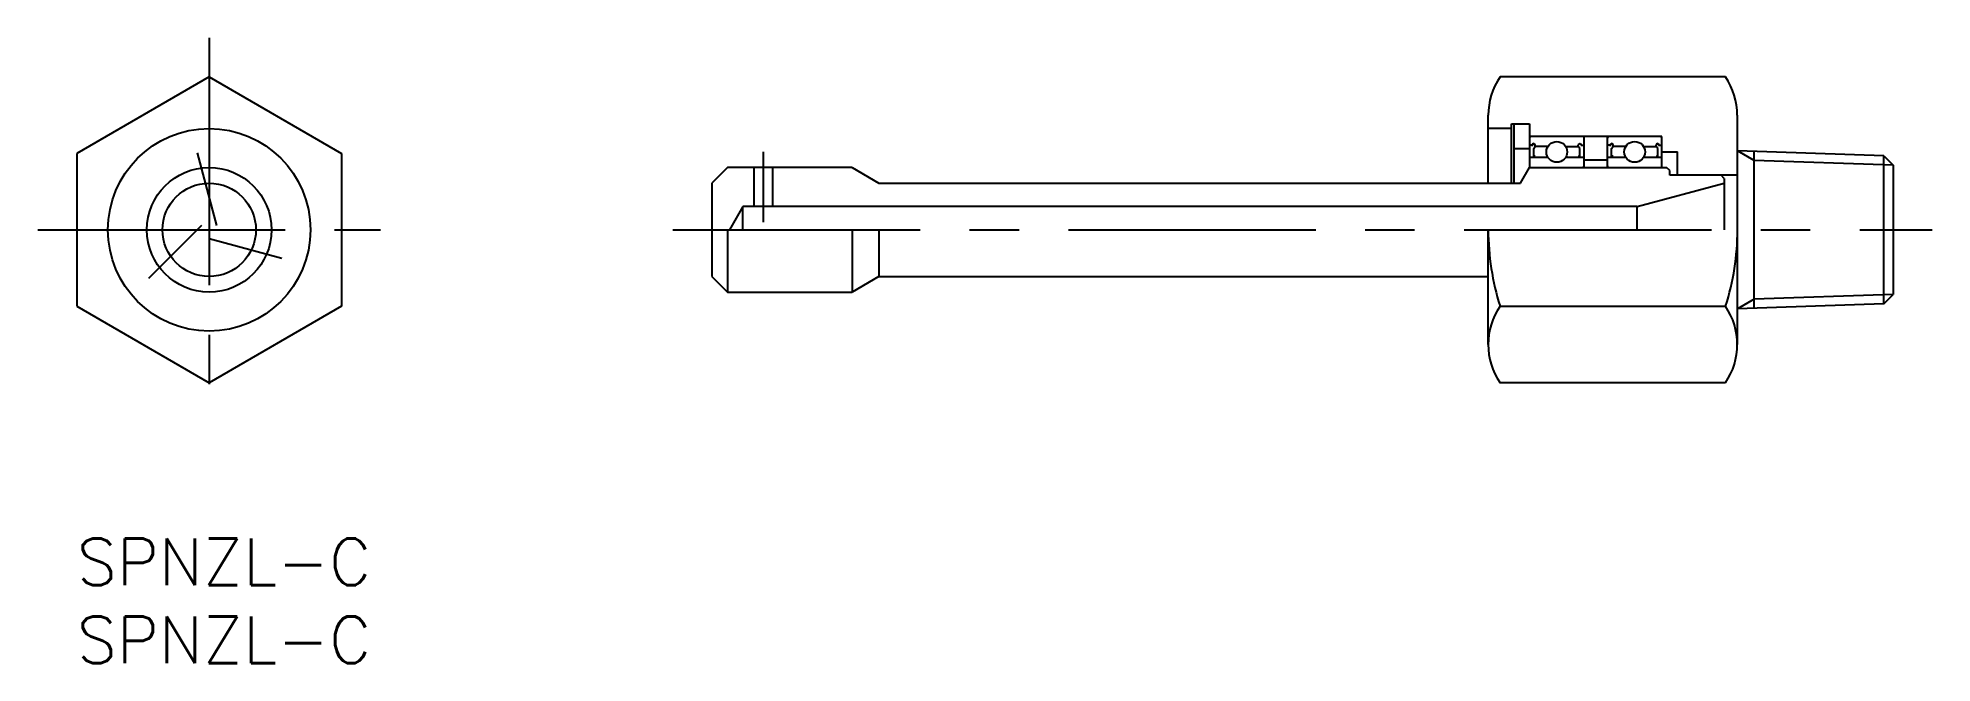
# Model space of a CAD drawing. Extents: x -2 to 119, y -8 to 32.
import ezdxf

# ---------------------------------------------------------------- set-up
doc = ezdxf.new("R2010")
doc.units = 0
doc.header["$LTSCALE"] = 0.5
doc.linetypes.add('CENTER', pattern=[50.8, 31.75, -6.35, 6.35, -6.35])
for name, color, linetype in [('MSM_CENTER', 1, 'CENTER'), ('MSM_CONTINUOUS', 7, 'CONTINUOUS'), ('MSM_NARROW', 5, 'CONTINUOUS'), ('MSM_PART_NUMBER', 7, 'CONTINUOUS')]:
    doc.layers.add(name, color=color, linetype=linetype)
doc.styles.get("Standard").update_dxf_attribs({"font": 'txt.shx', "height": 1.5, "bigfont": 'bigfont.shx'})

# ---------------------------------------------------------------- blocks, each defined once
blk = doc.blocks.new('*U9')
at = {"layer": 'MSM_PART_NUMBER'}
blk.add_text('SPNZL-C', height=3, dxfattribs=at).set_placement((0, -3))
blk = doc.blocks.new('*U10')
at = {"layer": 'MSM_PART_NUMBER'}
blk.add_text('SPNZL-C', height=3, dxfattribs=at).set_placement((0, -8))

msp = doc.modelspace()

# ---------------------------------------------------------------- linework, layer by layer
at = {"layer": 'MSM_CENTER'}
for p, q in [((8.5, 32.13), (8.5, 7.5)), ((8.99, 20.09), (7.74, 24.75)), ((44.07, 24.81), (44.07, 20.31)), ((-2.5, 19.81, 0.42), (19.5, 19.81, 0.42)), ((8.01, 20.09), (4.6, 16.68)), ((38.27, 19.81), (119.12, 19.81)), ((8.5, 19.25), (13.16, 18))]:
    msp.add_line(p, q, dxfattribs=at)
at = {"layer": 'MSM_CONTINUOUS'}
for p, q in [((8.5, 29.63), (0, 24.72)), ((8.5, 29.63), (17, 24.72)), ((105.86, 29.63), (91.38, 29.63)), ((90.62, 22.81), (90.62, 27.17)), ((106.62, 12.45), (106.62, 27.17)), ((92.12, 26.31), (90.62, 26.31)), ((92.12, 22.81), (92.12, 26.61)), ((92.12, 26.61), (93.27, 26.61)), ((92.27, 26.61), (92.27, 22.81)), ((93.27, 26.61), (93.27, 23.81)), ((101.77, 25.81), (93.27, 25.81)), ((96.77, 23.81), (96.77, 25.81)), ((98.27, 23.81), (98.27, 25.81)), ((101.77, 23.81), (101.77, 25.81)), ((0, 24.72), (0, 14.91)), ((17, 24.72), (17, 14.91)), ((93.27, 25.01), (92.27, 25.01)), ((93.44, 25.24), (93.27, 25.24)), ((93.27, 24.48), (94.44, 24.48)), ((93.44, 25.24), (93.44, 25.19)), ((93.54, 25.04), (93.64, 25.15)), ((93.54, 24.53), (93.54, 25.04)), ((93.64, 24.53), (93.54, 24.53)), ((93.64, 25.15), (93.64, 25.24)), ((94.44, 25.15), (93.64, 25.15)), ((95.59, 25.15), (96.4, 25.15)), ((95.59, 24.48), (96.77, 24.48)), ((96.4, 25.15), (96.4, 25.24)), ((96.5, 25.04), (96.4, 25.15)), ((96.4, 24.53), (96.5, 24.53)), ((96.5, 24.53), (96.5, 25.04)), ((96.6, 25.24), (96.77, 25.24)), ((96.6, 25.24), (96.6, 25.19)), ((98.44, 25.24), (98.27, 25.24)), ((98.27, 24.48), (99.44, 24.48)), ((98.44, 25.24), (98.44, 25.19)), ((98.54, 25.04), (98.64, 25.15)), ((98.54, 24.53), (98.54, 25.04)), ((98.64, 24.53), (98.54, 24.53)), ((98.64, 25.15), (98.64, 25.24)), ((99.44, 25.15), (98.64, 25.15)), ((100.59, 25.15), (101.4, 25.15)), ((100.59, 24.48), (101.77, 24.48)), ((101.4, 25.15), (101.4, 25.24)), ((101.5, 25.04), (101.4, 25.15)), ((101.4, 24.53), (101.5, 24.53)), ((101.5, 24.53), (101.5, 25.04)), ((101.6, 25.24), (101.77, 25.24)), ((101.6, 25.24), (101.6, 25.19)), ((101.77, 24.81), (102.77, 24.81)), ((102.77, 23.31), (102.77, 24.81)), ((116.02, 24.56), (106.62, 24.89)), ((107.69, 14.77), (107.69, 24.85)), ((116.02, 24.56), (116.62, 23.96)), ((116.02, 15.07), (116.02, 24.56)), ((41.77, 23.81), (40.77, 22.81)), ((49.77, 23.81), (41.77, 23.81)), ((43.47, 23.81), (43.47, 21.31)), ((44.67, 23.81), (44.67, 21.31)), ((49.77, 23.81), (51.5, 22.81)), ((92.69, 22.81), (93.27, 23.81)), ((93.27, 23.81), (102.07, 23.81)), ((96.77, 24.31), (98.27, 24.31)), ((102.27, 23.61), (102.07, 23.81)), ((102.27, 23.31), (102.27, 23.61)), ((106.62, 23.31), (102.27, 23.31)), ((105.77, 23.11), (105.57, 23.31)), ((105.77, 23.11), (105.77, 19.81)), ((116.62, 23.96), (116.62, 15.67)), ((40.77, 22.81), (40.77, 16.81)), ((51.5, 22.81), (92.69, 22.81)), ((100.17, 21.31), (105.77, 22.81)), ((42.77, 21.31), (41.9, 19.81)), ((100.17, 21.31), (42.77, 21.31)), ((42.77, 19.81), (42.77, 21.31)), ((100.17, 19.81), (100.17, 21.32)), ((41.77, 19.81), (41.77, 15.81)), ((49.77, 19.81), (49.77, 15.81)), ((51.5, 19.81), (51.5, 16.81)), ((90.62, 12.45), (90.62, 19.81)), ((40.77, 16.81), (41.77, 15.81)), ((41.77, 15.81), (49.77, 15.81)), ((51.5, 16.81), (49.77, 15.81)), ((51.5, 16.81), (90.62, 16.81)), ((0, 14.91), (8.5, 10)), ((17, 14.91), (8.5, 10)), ((91.38, 14.9), (105.86, 14.9)), ((116.02, 15.07), (106.62, 14.74)), ((116.02, 15.07), (116.62, 15.67)), ((105.86, 10), (91.38, 10))]:
    msp.add_line(p, q, dxfattribs=at)
for centre, radius in [((8.5, 19.81), 6.5), ((95.02, 24.81), 0.667), ((100.02, 24.81), 0.667), ((8.5, 19.81), 4), ((8.5, 19.81), 3)]:
    msp.add_circle(centre, radius, dxfattribs=at)
for centre, radius, start, end in [((94.96, 27.17), 4.34, 145.6156, 180), ((102.27, 27.17), 4.34, 360, 34.3844), ((93.37, 25.71), 0.1, 90, 180), ((96.67, 25.71), 0.1, 0, 90), ((98.37, 25.71), 0.1, 90, 180), ((101.67, 25.71), 0.1, 0, 90), ((93.54, 25.24), 0.102, 0, 180), ((96.5, 25.24), 0.102, 0, 180), ((98.54, 25.24), 0.102, 0, 180), ((101.5, 25.24), 0.102, 0, 180), ((93.37, 23.91), 0.1, 180, 270), ((96.67, 23.91), 0.1, 270, 0), ((98.37, 23.91), 0.1, 180, 270), ((101.67, 23.91), 0.1, 270, 0), ((106.86, 19.81), 16.24, 180, 197.588), ((106.86, 19.81), 16.24, 179.9838, 180), ((90.38, 19.81), 16.24, 342.412, 0), ((94.96, 12.45), 4.34, 145.6156, 214.3844), ((102.27, 12.45), 4.34, 325.6156, 34.3844)]:
    msp.add_arc(centre, radius, start, end, dxfattribs=at)
at = {"layer": 'MSM_NARROW'}
for p, q in [((107.69, 24.27), (106.62, 24.89)), ((116.62, 23.96), (107.69, 24.27)), ((107.69, 15.36), (106.62, 14.74)), ((116.62, 15.67), (107.69, 15.36))]:
    msp.add_line(p, q, dxfattribs=at)

# ---------------------------------------------------------------- block references
at = {"layer": 'MSM_CONTINUOUS'}
for name in ['*U9', '*U10']:
    msp.add_blockref(name, (0, 0), dxfattribs=at)

doc.saveas('drawing.dxf')
